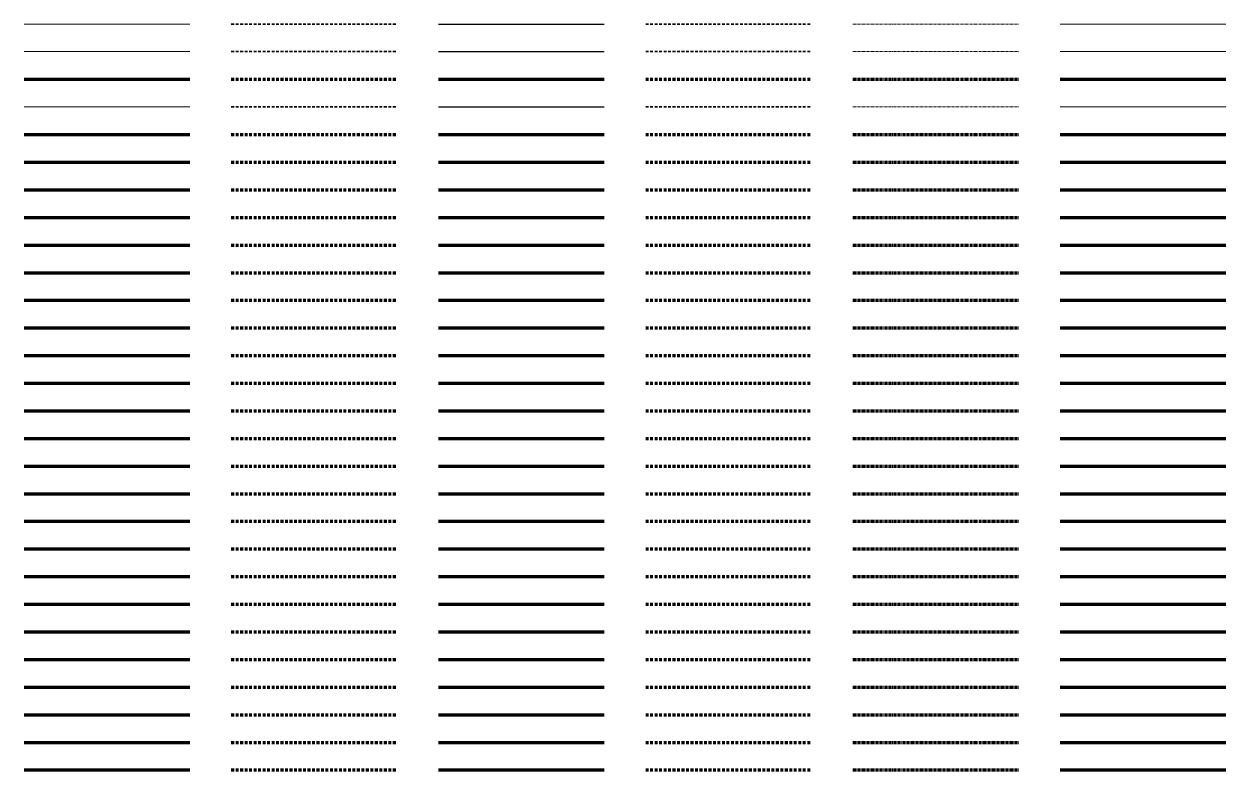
# Model space of a CAD drawing. Header units: metres. Extents: x -170 to 2070, y -13 to 17840.
# Drawn here: x 150 to 1020, y 8360 to 8900 of the extents above; entities that cross this region are included whole.
import ezdxf
from ezdxf.lldxf.tags import DXFTag

# ---------------------------------------------------------------- set-up
doc = ezdxf.new("R2010")
doc.units = ezdxf.units.M
doc.linetypes.add('KL-SO', pattern=[3.25, 2, -1.25])
doc.linetypes.add('KL-VERLATEN-SO', pattern=[3.25, 2, -0.5, 0.25, -0.5])
for name, color, linetype, lineweight in [('B-OI-KL-ET_LS_MANTELBUIS_ST_40-G', 7, 'Continuous', 70), ('B-OI-KL-ET_LS_MANTELBUIS_ST_40-RESERVE-G', 7, 'KL-RESERVE-SO', 70), ('B-OI-KL-ET_LS_MANTELBUIS_ST_40-VERLATEN-G', 7, 'KL-VERLATEN-SO', 70), ('B-OI-KL-ET_LS_MANTELBUIS_ST_406.4-G', 7, 'Continuous', 70), ('B-OI-KL-ET_LS_MANTELBUIS_ST_406.4-RESERVE-G', 7, 'KL-RESERVE-SO', 70), ('B-OI-KL-ET_LS_MANTELBUIS_ST_406.4-VERLATEN-G', 7, 'KL-VERLATEN-SO', 70), ('B-OI-KL-ET_LS_MANTELBUIS_ST_419-G', 7, 'Continuous', 70), ('B-OI-KL-ET_LS_MANTELBUIS_ST_419-RESERVE-G', 7, 'KL-RESERVE-SO', 70), ('B-OI-KL-ET_LS_MANTELBUIS_ST_419-VERLATEN-G', 7, 'KL-VERLATEN-SO', 70), ('B-OI-KL-ET_LS_MANTELBUIS_ST_42.4-G', 7, 'Continuous', 70), ('B-OI-KL-ET_LS_MANTELBUIS_ST_42.4-RESERVE-G', 7, 'KL-RESERVE-SO', 70), ('B-OI-KL-ET_LS_MANTELBUIS_ST_42.4-VERLATEN-G', 7, 'KL-VERLATEN-SO', 70), ('B-OI-KL-ET_LS_MANTELBUIS_ST_48.3-G', 7, 'Continuous', 70), ('B-OI-KL-ET_LS_MANTELBUIS_ST_48.3-RESERVE-G', 7, 'KL-RESERVE-SO', 70), ('B-OI-KL-ET_LS_MANTELBUIS_ST_48.3-VERLATEN-G', 7, 'KL-VERLATEN-SO', 70), ('B-OI-KL-ET_LS_MANTELBUIS_ST_50-G', 7, 'Continuous', 70), ('B-OI-KL-ET_LS_MANTELBUIS_ST_50-RESERVE-G', 7, 'KL-RESERVE-SO', 70), ('B-OI-KL-ET_LS_MANTELBUIS_ST_50-VERLATEN-G', 7, 'KL-VERLATEN-SO', 70), ('B-OI-KL-ET_LS_MANTELBUIS_ST_500-G', 7, 'Continuous', 70), ('B-OI-KL-ET_LS_MANTELBUIS_ST_500-RESERVE-G', 7, 'KL-RESERVE-SO', 70), ('B-OI-KL-ET_LS_MANTELBUIS_ST_500-VERLATEN-G', 7, 'KL-VERLATEN-SO', 70), ('B-OI-KL-ET_LS_MANTELBUIS_ST_508-G', 7, 'Continuous', 70), ('B-OI-KL-ET_LS_MANTELBUIS_ST_508-RESERVE-G', 7, 'KL-RESERVE-SO', 70), ('B-OI-KL-ET_LS_MANTELBUIS_ST_508-VERLATEN-G', 7, 'KL-VERLATEN-SO', 70), ('B-OI-KL-ET_LS_MANTELBUIS_ST_521-G', 7, 'Continuous', 70), ('B-OI-KL-ET_LS_MANTELBUIS_ST_521-RESERVE-G', 7, 'KL-RESERVE-SO', 70), ('B-OI-KL-ET_LS_MANTELBUIS_ST_521-VERLATEN-G', 7, 'KL-VERLATEN-SO', 70), ('B-OI-KL-ET_LS_MANTELBUIS_ST_60.3-G', 7, 'Continuous', 70), ('B-OI-KL-ET_LS_MANTELBUIS_ST_60.3-RESERVE-G', 7, 'KL-RESERVE-SO', 70), ('B-OI-KL-ET_LS_MANTELBUIS_ST_60.3-VERLATEN-G', 7, 'KL-VERLATEN-SO', 70), ('B-OI-KL-ET_LS_MANTELBUIS_ST_600-G', 7, 'Continuous', 70), ('B-OI-KL-ET_LS_MANTELBUIS_ST_600-RESERVE-G', 7, 'KL-RESERVE-SO', 70), ('B-OI-KL-ET_LS_MANTELBUIS_ST_600-VERLATEN-G', 7, 'KL-VERLATEN-SO', 70), ('B-OI-KL-ET_LS_MANTELBUIS_ST_609-G', 7, 'Continuous', 70), ('B-OI-KL-ET_LS_MANTELBUIS_ST_609-RESERVE-G', 7, 'KL-RESERVE-SO', 70), ('B-OI-KL-ET_LS_MANTELBUIS_ST_609-VERLATEN-G', 7, 'KL-VERLATEN-SO', 70), ('B-OI-KL-ET_LS_MANTELBUIS_ST_63-G', 7, 'Continuous', 70), ('B-OI-KL-ET_LS_MANTELBUIS_ST_63-RESERVE-G', 7, 'KL-RESERVE-SO', 70), ('B-OI-KL-ET_LS_MANTELBUIS_ST_63-VERLATEN-G', 7, 'KL-VERLATEN-SO', 70), ('B-OI-KL-ET_LS_MANTELBUIS_ST_63.5-G', 7, 'Continuous', 70), ('B-OI-KL-ET_LS_MANTELBUIS_ST_63.5-RESERVE-G', 7, 'KL-RESERVE-SO', 70), ('B-OI-KL-ET_LS_MANTELBUIS_ST_63.5-VERLATEN-G', 7, 'KL-VERLATEN-SO', 70), ('B-OI-KL-ET_LS_MANTELBUIS_ST_70-G', 7, 'Continuous', 70), ('B-OI-KL-ET_LS_MANTELBUIS_ST_70-RESERVE-G', 7, 'KL-RESERVE-SO', 70), ('B-OI-KL-ET_LS_MANTELBUIS_ST_70-VERLATEN-G', 7, 'KL-VERLATEN-SO', 70), ('B-OI-KL-ET_LS_MANTELBUIS_ST_700-G', 7, 'Continuous', 70), ('B-OI-KL-ET_LS_MANTELBUIS_ST_700-RESERVE-G', 7, 'KL-RESERVE-SO', 70), ('B-OI-KL-ET_LS_MANTELBUIS_ST_700-VERLATEN-G', 7, 'KL-VERLATEN-SO', 70), ('B-OI-KL-ET_LS_MANTELBUIS_ST_75-G', 7, 'Continuous', 70), ('B-OI-KL-ET_LS_MANTELBUIS_ST_75-RESERVE-G', 7, 'KL-RESERVE-SO', 70), ('B-OI-KL-ET_LS_MANTELBUIS_ST_75-VERLATEN-G', 7, 'KL-VERLATEN-SO', 70), ('B-OI-KL-ET_LS_MANTELBUIS_ST_76.1-G', 7, 'Continuous', 70), ('B-OI-KL-ET_LS_MANTELBUIS_ST_76.1-RESERVE-G', 7, 'KL-RESERVE-SO', 70), ('B-OI-KL-ET_LS_MANTELBUIS_ST_76.1-VERLATEN-G', 7, 'KL-VERLATEN-SO', 70), ('B-OI-KL-ET_LS_MANTELBUIS_ST_762-G', 7, 'Continuous', 70), ('B-OI-KL-ET_LS_MANTELBUIS_ST_762-RESERVE-G', 7, 'KL-RESERVE-SO', 70), ('B-OI-KL-ET_LS_MANTELBUIS_ST_762-VERLATEN-G', 7, 'KL-VERLATEN-SO', 70), ('B-OI-KL-ET_LS_MANTELBUIS_ST_80-G', 7, 'Continuous', 70), ('B-OI-KL-ET_LS_MANTELBUIS_ST_80-RESERVE-G', 7, 'KL-RESERVE-SO', 70), ('B-OI-KL-ET_LS_MANTELBUIS_ST_80-VERLATEN-G', 7, 'KL-VERLATEN-SO', 70), ('B-OI-KL-ET_LS_MANTELBUIS_ST_800-G', 7, 'Continuous', 70), ('B-OI-KL-ET_LS_MANTELBUIS_ST_800-RESERVE-G', 7, 'KL-RESERVE-SO', 70), ('B-OI-KL-ET_LS_MANTELBUIS_ST_800-VERLATEN-G', 7, 'KL-VERLATEN-SO', 70), ('B-OI-KL-ET_LS_MANTELBUIS_ST_812.8-G', 7, 'Continuous', 70), ('B-OI-KL-ET_LS_MANTELBUIS_ST_812.8-RESERVE-G', 7, 'KL-RESERVE-SO', 70), ('B-OI-KL-ET_LS_MANTELBUIS_ST_812.8-VERLATEN-G', 7, 'KL-VERLATEN-SO', 70), ('B-OI-KL-ET_LS_MANTELBUIS_ST_88.9-G', 7, 'Continuous', 70), ('B-OI-KL-ET_LS_MANTELBUIS_ST_88.9-RESERVE-G', 7, 'KL-RESERVE-SO', 70), ('B-OI-KL-ET_LS_MANTELBUIS_ST_88.9-VERLATEN-G', 7, 'KL-VERLATEN-SO', 70), ('B-OI-KL-ET_LS_MANTELBUIS_ST_90-G', 7, 'Continuous', 70), ('B-OI-KL-ET_LS_MANTELBUIS_ST_90-RESERVE-G', 7, 'KL-RESERVE-SO', 70), ('B-OI-KL-ET_LS_MANTELBUIS_ST_90-VERLATEN-G', 7, 'KL-VERLATEN-SO', 70), ('B-OI-KL-ET_LS_OVERIG-G', 7, 'Continuous', 18), ('B-OI-KL-ET_LS_OVERIG-RESERVE-G', 7, 'KL-RESERVE-SO', 18), ('B-OI-KL-ET_LS_OVERIG-VERLATEN-G', 7, 'KL-VERLATEN-SO', 18), ('B-OI-KL-ET_LS_VERWIJZING_MANTELBUIS-G', 7, 'Continuous', 70), ('B-OI-KL-ET_LS_VERWIJZING_MANTELBUIS-RESERVE-G', 7, 'KL-RESERVE-SO', 70), ('B-OI-KL-ET_LS_VERWIJZING_MANTELBUIS-VERLATEN-G', 7, 'KL-VERLATEN-SO', 70), ('B-OI-KL-ET_LS_ZINKER_BOOG-G', 7, 'Continuous', 18), ('B-OI-KL-ET_LS_ZINKER_BOOG-RESERVE-G', 7, 'KL-RESERVE-SO', 18), ('B-OI-KL-ET_LS_ZINKER_BOOG-VERLATEN-G', 7, 'KL-VERLATEN-SO', 18), ('B-OI-KL-ET_LSOV_AANSLUITNET_230 V_2x2.5Cu as2.5-G', 14, 'Continuous', 18), ('B-OI-KL-ET_LSOV_AANSLUITNET_230 V_2x2.5Cu as2.5-RESERVE-G', 14, 'KL-RESERVE-SO', 18), ('B-OI-KL-ET_LSOV_AANSLUITNET_230 V_2x2.5Cu as2.5-VERLATEN-G', 14, 'KL-VERLATEN-SO', 18), ('N-OI-KL-ET_LS_MANTELBUIS_ST_40-G', 10, 'KL-SO', 70), ('N-OI-KL-ET_LS_MANTELBUIS_ST_406.4-G', 10, 'KL-SO', 70), ('N-OI-KL-ET_LS_MANTELBUIS_ST_419-G', 10, 'KL-SO', 70), ('N-OI-KL-ET_LS_MANTELBUIS_ST_42.4-G', 10, 'KL-SO', 70), ('N-OI-KL-ET_LS_MANTELBUIS_ST_48.3-G', 10, 'KL-SO', 70), ('N-OI-KL-ET_LS_MANTELBUIS_ST_50-G', 10, 'KL-SO', 70), ('N-OI-KL-ET_LS_MANTELBUIS_ST_500-G', 10, 'KL-SO', 70), ('N-OI-KL-ET_LS_MANTELBUIS_ST_508-G', 10, 'KL-SO', 70), ('N-OI-KL-ET_LS_MANTELBUIS_ST_521-G', 10, 'KL-SO', 70), ('N-OI-KL-ET_LS_MANTELBUIS_ST_60.3-G', 10, 'KL-SO', 70), ('N-OI-KL-ET_LS_MANTELBUIS_ST_600-G', 10, 'KL-SO', 70), ('N-OI-KL-ET_LS_MANTELBUIS_ST_609-G', 10, 'KL-SO', 70), ('N-OI-KL-ET_LS_MANTELBUIS_ST_63-G', 10, 'KL-SO', 70), ('N-OI-KL-ET_LS_MANTELBUIS_ST_63.5-G', 10, 'KL-SO', 70), ('N-OI-KL-ET_LS_MANTELBUIS_ST_70-G', 10, 'KL-SO', 70), ('N-OI-KL-ET_LS_MANTELBUIS_ST_700-G', 10, 'KL-SO', 70), ('N-OI-KL-ET_LS_MANTELBUIS_ST_75-G', 10, 'KL-SO', 70), ('N-OI-KL-ET_LS_MANTELBUIS_ST_76.1-G', 10, 'KL-SO', 70), ('N-OI-KL-ET_LS_MANTELBUIS_ST_762-G', 10, 'KL-SO', 70), ('N-OI-KL-ET_LS_MANTELBUIS_ST_80-G', 10, 'KL-SO', 70), ('N-OI-KL-ET_LS_MANTELBUIS_ST_800-G', 10, 'KL-SO', 70), ('N-OI-KL-ET_LS_MANTELBUIS_ST_812.8-G', 10, 'KL-SO', 70), ('N-OI-KL-ET_LS_MANTELBUIS_ST_88.9-G', 10, 'KL-SO', 70), ('N-OI-KL-ET_LS_MANTELBUIS_ST_90-G', 10, 'KL-SO', 70), ('N-OI-KL-ET_LS_OVERIG-G', 7, 'KL-SO', 35), ('N-OI-KL-ET_LS_VERWIJZING_MANTELBUIS-G', 10, 'KL-SO', 70), ('N-OI-KL-ET_LS_ZINKER_BOOG-G', 7, 'KL-SO', 35), ('N-OI-KL-ET_LSOV_AANSLUITNET_230 V_2x2.5Cu as2.5-G', 14, 'KL-SO', 35), ('R-OI-KL-ET_LS_MANTELBUIS_ST_40-G', 10, 'KL-SO', 70), ('R-OI-KL-ET_LS_MANTELBUIS_ST_406.4-G', 10, 'KL-SO', 70), ('R-OI-KL-ET_LS_MANTELBUIS_ST_419-G', 10, 'KL-SO', 70), ('R-OI-KL-ET_LS_MANTELBUIS_ST_42.4-G', 10, 'KL-SO', 70), ('R-OI-KL-ET_LS_MANTELBUIS_ST_48.3-G', 10, 'KL-SO', 70), ('R-OI-KL-ET_LS_MANTELBUIS_ST_50-G', 10, 'KL-SO', 70), ('R-OI-KL-ET_LS_MANTELBUIS_ST_500-G', 10, 'KL-SO', 70), ('R-OI-KL-ET_LS_MANTELBUIS_ST_508-G', 10, 'KL-SO', 70), ('R-OI-KL-ET_LS_MANTELBUIS_ST_521-G', 10, 'KL-SO', 70), ('R-OI-KL-ET_LS_MANTELBUIS_ST_60.3-G', 10, 'KL-SO', 70), ('R-OI-KL-ET_LS_MANTELBUIS_ST_600-G', 10, 'KL-SO', 70), ('R-OI-KL-ET_LS_MANTELBUIS_ST_609-G', 10, 'KL-SO', 70), ('R-OI-KL-ET_LS_MANTELBUIS_ST_63-G', 10, 'KL-SO', 70), ('R-OI-KL-ET_LS_MANTELBUIS_ST_63.5-G', 10, 'KL-SO', 70), ('R-OI-KL-ET_LS_MANTELBUIS_ST_70-G', 10, 'KL-SO', 70), ('R-OI-KL-ET_LS_MANTELBUIS_ST_700-G', 10, 'KL-SO', 70), ('R-OI-KL-ET_LS_MANTELBUIS_ST_75-G', 10, 'KL-SO', 70), ('R-OI-KL-ET_LS_MANTELBUIS_ST_76.1-G', 10, 'KL-SO', 70), ('R-OI-KL-ET_LS_MANTELBUIS_ST_762-G', 10, 'KL-SO', 70), ('R-OI-KL-ET_LS_MANTELBUIS_ST_80-G', 10, 'KL-SO', 70), ('R-OI-KL-ET_LS_MANTELBUIS_ST_800-G', 10, 'KL-SO', 70), ('R-OI-KL-ET_LS_MANTELBUIS_ST_812.8-G', 10, 'KL-SO', 70), ('R-OI-KL-ET_LS_MANTELBUIS_ST_88.9-G', 10, 'KL-SO', 70), ('R-OI-KL-ET_LS_MANTELBUIS_ST_90-G', 10, 'KL-SO', 70), ('R-OI-KL-ET_LS_OVERIG-G', 7, 'KL-SO', 35), ('R-OI-KL-ET_LS_VERWIJZING_MANTELBUIS-G', 10, 'KL-SO', 70), ('R-OI-KL-ET_LS_ZINKER_BOOG-G', 7, 'KL-SO', 35), ('R-OI-KL-ET_LSOV_AANSLUITNET_230 V_2x2.5Cu as2.5-G', 14, 'KL-SO', 35), ('V-OI-KL-ET_LS_MANTELBUIS_ST_40-G', 7, 'V-KL-SO', 70), ('V-OI-KL-ET_LS_MANTELBUIS_ST_406.4-G', 7, 'V-KL-SO', 70), ('V-OI-KL-ET_LS_MANTELBUIS_ST_419-G', 7, 'V-KL-SO', 70), ('V-OI-KL-ET_LS_MANTELBUIS_ST_42.4-G', 7, 'V-KL-SO', 70), ('V-OI-KL-ET_LS_MANTELBUIS_ST_48.3-G', 7, 'V-KL-SO', 70), ('V-OI-KL-ET_LS_MANTELBUIS_ST_50-G', 7, 'V-KL-SO', 70), ('V-OI-KL-ET_LS_MANTELBUIS_ST_500-G', 7, 'V-KL-SO', 70), ('V-OI-KL-ET_LS_MANTELBUIS_ST_508-G', 7, 'V-KL-SO', 70), ('V-OI-KL-ET_LS_MANTELBUIS_ST_521-G', 7, 'V-KL-SO', 70), ('V-OI-KL-ET_LS_MANTELBUIS_ST_60.3-G', 7, 'V-KL-SO', 70), ('V-OI-KL-ET_LS_MANTELBUIS_ST_600-G', 7, 'V-KL-SO', 70), ('V-OI-KL-ET_LS_MANTELBUIS_ST_609-G', 7, 'V-KL-SO', 70), ('V-OI-KL-ET_LS_MANTELBUIS_ST_63-G', 7, 'V-KL-SO', 70), ('V-OI-KL-ET_LS_MANTELBUIS_ST_63.5-G', 7, 'V-KL-SO', 70), ('V-OI-KL-ET_LS_MANTELBUIS_ST_70-G', 7, 'V-KL-SO', 70), ('V-OI-KL-ET_LS_MANTELBUIS_ST_700-G', 7, 'V-KL-SO', 70), ('V-OI-KL-ET_LS_MANTELBUIS_ST_75-G', 7, 'V-KL-SO', 70), ('V-OI-KL-ET_LS_MANTELBUIS_ST_76.1-G', 7, 'V-KL-SO', 70), ('V-OI-KL-ET_LS_MANTELBUIS_ST_762-G', 7, 'V-KL-SO', 70), ('V-OI-KL-ET_LS_MANTELBUIS_ST_80-G', 7, 'V-KL-SO', 70), ('V-OI-KL-ET_LS_MANTELBUIS_ST_800-G', 7, 'V-KL-SO', 70), ('V-OI-KL-ET_LS_MANTELBUIS_ST_812.8-G', 7, 'V-KL-SO', 70), ('V-OI-KL-ET_LS_MANTELBUIS_ST_88.9-G', 7, 'V-KL-SO', 70), ('V-OI-KL-ET_LS_MANTELBUIS_ST_90-G', 7, 'V-KL-SO', 70), ('V-OI-KL-ET_LS_OVERIG-G', 7, 'V-KL-SO', 25), ('V-OI-KL-ET_LS_VERWIJZING_MANTELBUIS-G', 7, 'V-KL-SO', 70), ('V-OI-KL-ET_LS_ZINKER_BOOG-G', 7, 'V-KL-SO', 25), ('V-OI-KL-ET_LSOV_AANSLUITNET_230 V_2x2.5Cu as2.5-G', 14, 'V-KL-SO', 25)]:
    doc.layers.add(name, color=color, linetype=linetype, lineweight=lineweight)
tags = doc.linetypes.add('KL-RESERVE-SO', pattern='A,7,-2,["RS",Standard,S=1,R=0,X=-1,Y=-0.5],-1.5', length=10.5).pattern_tags.tags
tags[6] = DXFTag(74, 10)
doc.linetypes.add('V-KL-SO', pattern='A,2,[24,nlcs.shx,S=0.75,R=0,X=0,Y=0],2', length=4)

msp = doc.modelspace()

# ---------------------------------------------------------------- linework, layer by layer
at = {"layer": 'B-OI-KL-ET_LS_MANTELBUIS_ST_40-G'}
msp.add_line((150, 8360), (270, 8360), dxfattribs=at)
at = {"layer": 'B-OI-KL-ET_LS_MANTELBUIS_ST_40-RESERVE-G'}
msp.add_line((900, 8360), (1020, 8360), dxfattribs=at)
at = {"layer": 'B-OI-KL-ET_LS_MANTELBUIS_ST_40-VERLATEN-G'}
msp.add_line((750, 8360), (870, 8360), dxfattribs=at)
at = {"layer": 'B-OI-KL-ET_LS_MANTELBUIS_ST_406.4-G'}
msp.add_line((150, 8380), (270, 8380), dxfattribs=at)
at = {"layer": 'B-OI-KL-ET_LS_MANTELBUIS_ST_406.4-RESERVE-G'}
msp.add_line((900, 8380), (1020, 8380), dxfattribs=at)
at = {"layer": 'B-OI-KL-ET_LS_MANTELBUIS_ST_406.4-VERLATEN-G'}
msp.add_line((750, 8380), (870, 8380), dxfattribs=at)
at = {"layer": 'B-OI-KL-ET_LS_MANTELBUIS_ST_419-G'}
msp.add_line((150, 8400), (270, 8400), dxfattribs=at)
at = {"layer": 'B-OI-KL-ET_LS_MANTELBUIS_ST_419-RESERVE-G'}
msp.add_line((900, 8400), (1020, 8400), dxfattribs=at)
at = {"layer": 'B-OI-KL-ET_LS_MANTELBUIS_ST_419-VERLATEN-G'}
msp.add_line((750, 8400), (870, 8400), dxfattribs=at)
at = {"layer": 'B-OI-KL-ET_LS_MANTELBUIS_ST_42.4-G'}
msp.add_line((150, 8420), (270, 8420), dxfattribs=at)
at = {"layer": 'B-OI-KL-ET_LS_MANTELBUIS_ST_42.4-RESERVE-G'}
msp.add_line((900, 8420), (1020, 8420), dxfattribs=at)
at = {"layer": 'B-OI-KL-ET_LS_MANTELBUIS_ST_42.4-VERLATEN-G'}
msp.add_line((750, 8420), (870, 8420), dxfattribs=at)
at = {"layer": 'B-OI-KL-ET_LS_MANTELBUIS_ST_48.3-G'}
msp.add_line((150, 8440), (270, 8440), dxfattribs=at)
at = {"layer": 'B-OI-KL-ET_LS_MANTELBUIS_ST_48.3-RESERVE-G'}
msp.add_line((900, 8440), (1020, 8440), dxfattribs=at)
at = {"layer": 'B-OI-KL-ET_LS_MANTELBUIS_ST_48.3-VERLATEN-G'}
msp.add_line((750, 8440), (870, 8440), dxfattribs=at)
at = {"layer": 'B-OI-KL-ET_LS_MANTELBUIS_ST_50-G'}
msp.add_line((150, 8460), (270, 8460), dxfattribs=at)
at = {"layer": 'B-OI-KL-ET_LS_MANTELBUIS_ST_50-RESERVE-G'}
msp.add_line((900, 8460), (1020, 8460), dxfattribs=at)
at = {"layer": 'B-OI-KL-ET_LS_MANTELBUIS_ST_50-VERLATEN-G'}
msp.add_line((750, 8460), (870, 8460), dxfattribs=at)
at = {"layer": 'B-OI-KL-ET_LS_MANTELBUIS_ST_500-G'}
msp.add_line((150, 8480), (270, 8480), dxfattribs=at)
at = {"layer": 'B-OI-KL-ET_LS_MANTELBUIS_ST_500-RESERVE-G'}
msp.add_line((900, 8480), (1020, 8480), dxfattribs=at)
at = {"layer": 'B-OI-KL-ET_LS_MANTELBUIS_ST_500-VERLATEN-G'}
msp.add_line((750, 8480), (870, 8480), dxfattribs=at)
at = {"layer": 'B-OI-KL-ET_LS_MANTELBUIS_ST_508-G'}
msp.add_line((150, 8500), (270, 8500), dxfattribs=at)
at = {"layer": 'B-OI-KL-ET_LS_MANTELBUIS_ST_508-RESERVE-G'}
msp.add_line((900, 8500), (1020, 8500), dxfattribs=at)
at = {"layer": 'B-OI-KL-ET_LS_MANTELBUIS_ST_508-VERLATEN-G'}
msp.add_line((750, 8500), (870, 8500), dxfattribs=at)
at = {"layer": 'B-OI-KL-ET_LS_MANTELBUIS_ST_521-G'}
msp.add_line((150, 8520), (270, 8520), dxfattribs=at)
at = {"layer": 'B-OI-KL-ET_LS_MANTELBUIS_ST_521-RESERVE-G'}
msp.add_line((900, 8520), (1020, 8520), dxfattribs=at)
at = {"layer": 'B-OI-KL-ET_LS_MANTELBUIS_ST_521-VERLATEN-G'}
msp.add_line((750, 8520), (870, 8520), dxfattribs=at)
at = {"layer": 'B-OI-KL-ET_LS_MANTELBUIS_ST_60.3-G'}
msp.add_line((150, 8540), (270, 8540), dxfattribs=at)
at = {"layer": 'B-OI-KL-ET_LS_MANTELBUIS_ST_60.3-RESERVE-G'}
msp.add_line((900, 8540), (1020, 8540), dxfattribs=at)
at = {"layer": 'B-OI-KL-ET_LS_MANTELBUIS_ST_60.3-VERLATEN-G'}
msp.add_line((750, 8540), (870, 8540), dxfattribs=at)
at = {"layer": 'B-OI-KL-ET_LS_MANTELBUIS_ST_600-G'}
msp.add_line((150, 8560), (270, 8560), dxfattribs=at)
at = {"layer": 'B-OI-KL-ET_LS_MANTELBUIS_ST_600-RESERVE-G'}
msp.add_line((900, 8560), (1020, 8560), dxfattribs=at)
at = {"layer": 'B-OI-KL-ET_LS_MANTELBUIS_ST_600-VERLATEN-G'}
msp.add_line((750, 8560), (870, 8560), dxfattribs=at)
at = {"layer": 'B-OI-KL-ET_LS_MANTELBUIS_ST_609-G'}
msp.add_line((150, 8580), (270, 8580), dxfattribs=at)
at = {"layer": 'B-OI-KL-ET_LS_MANTELBUIS_ST_609-RESERVE-G'}
msp.add_line((900, 8580), (1020, 8580), dxfattribs=at)
at = {"layer": 'B-OI-KL-ET_LS_MANTELBUIS_ST_609-VERLATEN-G'}
msp.add_line((750, 8580), (870, 8580), dxfattribs=at)
at = {"layer": 'B-OI-KL-ET_LS_MANTELBUIS_ST_63-G'}
msp.add_line((150, 8600), (270, 8600), dxfattribs=at)
at = {"layer": 'B-OI-KL-ET_LS_MANTELBUIS_ST_63-RESERVE-G'}
msp.add_line((900, 8600), (1020, 8600), dxfattribs=at)
at = {"layer": 'B-OI-KL-ET_LS_MANTELBUIS_ST_63-VERLATEN-G'}
msp.add_line((750, 8600), (870, 8600), dxfattribs=at)
at = {"layer": 'B-OI-KL-ET_LS_MANTELBUIS_ST_63.5-G'}
msp.add_line((150, 8620), (270, 8620), dxfattribs=at)
at = {"layer": 'B-OI-KL-ET_LS_MANTELBUIS_ST_63.5-RESERVE-G'}
msp.add_line((900, 8620), (1020, 8620), dxfattribs=at)
at = {"layer": 'B-OI-KL-ET_LS_MANTELBUIS_ST_63.5-VERLATEN-G'}
msp.add_line((750, 8620), (870, 8620), dxfattribs=at)
at = {"layer": 'B-OI-KL-ET_LS_MANTELBUIS_ST_70-G'}
msp.add_line((150, 8640), (270, 8640), dxfattribs=at)
at = {"layer": 'B-OI-KL-ET_LS_MANTELBUIS_ST_70-RESERVE-G'}
msp.add_line((900, 8640), (1020, 8640), dxfattribs=at)
at = {"layer": 'B-OI-KL-ET_LS_MANTELBUIS_ST_70-VERLATEN-G'}
msp.add_line((750, 8640), (870, 8640), dxfattribs=at)
at = {"layer": 'B-OI-KL-ET_LS_MANTELBUIS_ST_700-G'}
msp.add_line((150, 8660), (270, 8660), dxfattribs=at)
at = {"layer": 'B-OI-KL-ET_LS_MANTELBUIS_ST_700-RESERVE-G'}
msp.add_line((900, 8660), (1020, 8660), dxfattribs=at)
at = {"layer": 'B-OI-KL-ET_LS_MANTELBUIS_ST_700-VERLATEN-G'}
msp.add_line((750, 8660), (870, 8660), dxfattribs=at)
at = {"layer": 'B-OI-KL-ET_LS_MANTELBUIS_ST_75-G'}
msp.add_line((150, 8680), (270, 8680), dxfattribs=at)
at = {"layer": 'B-OI-KL-ET_LS_MANTELBUIS_ST_75-RESERVE-G'}
msp.add_line((900, 8680), (1020, 8680), dxfattribs=at)
at = {"layer": 'B-OI-KL-ET_LS_MANTELBUIS_ST_75-VERLATEN-G'}
msp.add_line((750, 8680), (870, 8680), dxfattribs=at)
at = {"layer": 'B-OI-KL-ET_LS_MANTELBUIS_ST_76.1-G'}
msp.add_line((150, 8700), (270, 8700), dxfattribs=at)
at = {"layer": 'B-OI-KL-ET_LS_MANTELBUIS_ST_76.1-RESERVE-G'}
msp.add_line((900, 8700), (1020, 8700), dxfattribs=at)
at = {"layer": 'B-OI-KL-ET_LS_MANTELBUIS_ST_76.1-VERLATEN-G'}
msp.add_line((750, 8700), (870, 8700), dxfattribs=at)
at = {"layer": 'B-OI-KL-ET_LS_MANTELBUIS_ST_762-G'}
msp.add_line((150, 8720), (270, 8720), dxfattribs=at)
at = {"layer": 'B-OI-KL-ET_LS_MANTELBUIS_ST_762-RESERVE-G'}
msp.add_line((900, 8720), (1020, 8720), dxfattribs=at)
at = {"layer": 'B-OI-KL-ET_LS_MANTELBUIS_ST_762-VERLATEN-G'}
msp.add_line((750, 8720), (870, 8720), dxfattribs=at)
at = {"layer": 'B-OI-KL-ET_LS_MANTELBUIS_ST_80-G'}
msp.add_line((150, 8740), (270, 8740), dxfattribs=at)
at = {"layer": 'B-OI-KL-ET_LS_MANTELBUIS_ST_80-RESERVE-G'}
msp.add_line((900, 8740), (1020, 8740), dxfattribs=at)
at = {"layer": 'B-OI-KL-ET_LS_MANTELBUIS_ST_80-VERLATEN-G'}
msp.add_line((750, 8740), (870, 8740), dxfattribs=at)
at = {"layer": 'B-OI-KL-ET_LS_MANTELBUIS_ST_800-G'}
msp.add_line((150, 8760), (270, 8760), dxfattribs=at)
at = {"layer": 'B-OI-KL-ET_LS_MANTELBUIS_ST_800-RESERVE-G'}
msp.add_line((900, 8760), (1020, 8760), dxfattribs=at)
at = {"layer": 'B-OI-KL-ET_LS_MANTELBUIS_ST_800-VERLATEN-G'}
msp.add_line((750, 8760), (870, 8760), dxfattribs=at)
at = {"layer": 'B-OI-KL-ET_LS_MANTELBUIS_ST_812.8-G'}
msp.add_line((150, 8780), (270, 8780), dxfattribs=at)
at = {"layer": 'B-OI-KL-ET_LS_MANTELBUIS_ST_812.8-RESERVE-G'}
msp.add_line((900, 8780), (1020, 8780), dxfattribs=at)
at = {"layer": 'B-OI-KL-ET_LS_MANTELBUIS_ST_812.8-VERLATEN-G'}
msp.add_line((750, 8780), (870, 8780), dxfattribs=at)
at = {"layer": 'B-OI-KL-ET_LS_MANTELBUIS_ST_88.9-G'}
msp.add_line((150, 8800), (270, 8800), dxfattribs=at)
at = {"layer": 'B-OI-KL-ET_LS_MANTELBUIS_ST_88.9-RESERVE-G'}
msp.add_line((900, 8800), (1020, 8800), dxfattribs=at)
at = {"layer": 'B-OI-KL-ET_LS_MANTELBUIS_ST_88.9-VERLATEN-G'}
msp.add_line((750, 8800), (870, 8800), dxfattribs=at)
at = {"layer": 'B-OI-KL-ET_LS_MANTELBUIS_ST_90-G'}
msp.add_line((150, 8820), (270, 8820), dxfattribs=at)
at = {"layer": 'B-OI-KL-ET_LS_MANTELBUIS_ST_90-RESERVE-G'}
msp.add_line((900, 8820), (1020, 8820), dxfattribs=at)
at = {"layer": 'B-OI-KL-ET_LS_MANTELBUIS_ST_90-VERLATEN-G'}
msp.add_line((750, 8820), (870, 8820), dxfattribs=at)
at = {"layer": 'B-OI-KL-ET_LS_OVERIG-G'}
msp.add_line((150, 8840), (270, 8840), dxfattribs=at)
at = {"layer": 'B-OI-KL-ET_LS_OVERIG-RESERVE-G'}
msp.add_line((900, 8840), (1020, 8840), dxfattribs=at)
at = {"layer": 'B-OI-KL-ET_LS_OVERIG-VERLATEN-G'}
msp.add_line((750, 8840), (870, 8840), dxfattribs=at)
at = {"layer": 'B-OI-KL-ET_LS_VERWIJZING_MANTELBUIS-G'}
msp.add_line((150, 8860), (270, 8860), dxfattribs=at)
at = {"layer": 'B-OI-KL-ET_LS_VERWIJZING_MANTELBUIS-RESERVE-G'}
msp.add_line((900, 8860), (1020, 8860), dxfattribs=at)
at = {"layer": 'B-OI-KL-ET_LS_VERWIJZING_MANTELBUIS-VERLATEN-G'}
msp.add_line((750, 8860), (870, 8860), dxfattribs=at)
at = {"layer": 'B-OI-KL-ET_LS_ZINKER_BOOG-G'}
msp.add_line((150, 8880), (270, 8880), dxfattribs=at)
at = {"layer": 'B-OI-KL-ET_LS_ZINKER_BOOG-RESERVE-G'}
msp.add_line((900, 8880), (1020, 8880), dxfattribs=at)
at = {"layer": 'B-OI-KL-ET_LS_ZINKER_BOOG-VERLATEN-G'}
msp.add_line((750, 8880), (870, 8880), dxfattribs=at)
at = {"layer": 'B-OI-KL-ET_LSOV_AANSLUITNET_230 V_2x2.5Cu as2.5-G'}
msp.add_line((150, 8900), (270, 8900), dxfattribs=at)
at = {"layer": 'B-OI-KL-ET_LSOV_AANSLUITNET_230 V_2x2.5Cu as2.5-RESERVE-G'}
msp.add_line((900, 8900), (1020, 8900), dxfattribs=at)
at = {"layer": 'B-OI-KL-ET_LSOV_AANSLUITNET_230 V_2x2.5Cu as2.5-VERLATEN-G'}
msp.add_line((750, 8900), (870, 8900), dxfattribs=at)
at = {"layer": 'N-OI-KL-ET_LS_MANTELBUIS_ST_40-G'}
msp.add_line((300, 8360), (420, 8360), dxfattribs=at)
at = {"layer": 'N-OI-KL-ET_LS_MANTELBUIS_ST_406.4-G'}
msp.add_line((300, 8380), (420, 8380), dxfattribs=at)
at = {"layer": 'N-OI-KL-ET_LS_MANTELBUIS_ST_419-G'}
msp.add_line((300, 8400), (420, 8400), dxfattribs=at)
at = {"layer": 'N-OI-KL-ET_LS_MANTELBUIS_ST_42.4-G'}
msp.add_line((300, 8420), (420, 8420), dxfattribs=at)
at = {"layer": 'N-OI-KL-ET_LS_MANTELBUIS_ST_48.3-G'}
msp.add_line((300, 8440), (420, 8440), dxfattribs=at)
at = {"layer": 'N-OI-KL-ET_LS_MANTELBUIS_ST_50-G'}
msp.add_line((300, 8460), (420, 8460), dxfattribs=at)
at = {"layer": 'N-OI-KL-ET_LS_MANTELBUIS_ST_500-G'}
msp.add_line((300, 8480), (420, 8480), dxfattribs=at)
at = {"layer": 'N-OI-KL-ET_LS_MANTELBUIS_ST_508-G'}
msp.add_line((300, 8500), (420, 8500), dxfattribs=at)
at = {"layer": 'N-OI-KL-ET_LS_MANTELBUIS_ST_521-G'}
msp.add_line((300, 8520), (420, 8520), dxfattribs=at)
at = {"layer": 'N-OI-KL-ET_LS_MANTELBUIS_ST_60.3-G'}
msp.add_line((300, 8540), (420, 8540), dxfattribs=at)
at = {"layer": 'N-OI-KL-ET_LS_MANTELBUIS_ST_600-G'}
msp.add_line((300, 8560), (420, 8560), dxfattribs=at)
at = {"layer": 'N-OI-KL-ET_LS_MANTELBUIS_ST_609-G'}
msp.add_line((300, 8580), (420, 8580), dxfattribs=at)
at = {"layer": 'N-OI-KL-ET_LS_MANTELBUIS_ST_63-G'}
msp.add_line((300, 8600), (420, 8600), dxfattribs=at)
at = {"layer": 'N-OI-KL-ET_LS_MANTELBUIS_ST_63.5-G'}
msp.add_line((300, 8620), (420, 8620), dxfattribs=at)
at = {"layer": 'N-OI-KL-ET_LS_MANTELBUIS_ST_70-G'}
msp.add_line((300, 8640), (420, 8640), dxfattribs=at)
at = {"layer": 'N-OI-KL-ET_LS_MANTELBUIS_ST_700-G'}
msp.add_line((300, 8660), (420, 8660), dxfattribs=at)
at = {"layer": 'N-OI-KL-ET_LS_MANTELBUIS_ST_75-G'}
msp.add_line((300, 8680), (420, 8680), dxfattribs=at)
at = {"layer": 'N-OI-KL-ET_LS_MANTELBUIS_ST_76.1-G'}
msp.add_line((300, 8700), (420, 8700), dxfattribs=at)
at = {"layer": 'N-OI-KL-ET_LS_MANTELBUIS_ST_762-G'}
msp.add_line((300, 8720), (420, 8720), dxfattribs=at)
at = {"layer": 'N-OI-KL-ET_LS_MANTELBUIS_ST_80-G'}
msp.add_line((300, 8740), (420, 8740), dxfattribs=at)
at = {"layer": 'N-OI-KL-ET_LS_MANTELBUIS_ST_800-G'}
msp.add_line((300, 8760), (420, 8760), dxfattribs=at)
at = {"layer": 'N-OI-KL-ET_LS_MANTELBUIS_ST_812.8-G'}
msp.add_line((300, 8780), (420, 8780), dxfattribs=at)
at = {"layer": 'N-OI-KL-ET_LS_MANTELBUIS_ST_88.9-G'}
msp.add_line((300, 8800), (420, 8800), dxfattribs=at)
at = {"layer": 'N-OI-KL-ET_LS_MANTELBUIS_ST_90-G'}
msp.add_line((300, 8820), (420, 8820), dxfattribs=at)
at = {"layer": 'N-OI-KL-ET_LS_OVERIG-G'}
msp.add_line((300, 8840), (420, 8840), dxfattribs=at)
at = {"layer": 'N-OI-KL-ET_LS_VERWIJZING_MANTELBUIS-G'}
msp.add_line((300, 8860), (420, 8860), dxfattribs=at)
at = {"layer": 'N-OI-KL-ET_LS_ZINKER_BOOG-G'}
msp.add_line((300, 8880), (420, 8880), dxfattribs=at)
at = {"layer": 'N-OI-KL-ET_LSOV_AANSLUITNET_230 V_2x2.5Cu as2.5-G'}
msp.add_line((300, 8900), (420, 8900), dxfattribs=at)
at = {"layer": 'R-OI-KL-ET_LS_MANTELBUIS_ST_40-G'}
msp.add_line((600, 8360), (720, 8360), dxfattribs=at)
at = {"layer": 'R-OI-KL-ET_LS_MANTELBUIS_ST_406.4-G'}
msp.add_line((600, 8380), (720, 8380), dxfattribs=at)
at = {"layer": 'R-OI-KL-ET_LS_MANTELBUIS_ST_419-G'}
msp.add_line((600, 8400), (720, 8400), dxfattribs=at)
at = {"layer": 'R-OI-KL-ET_LS_MANTELBUIS_ST_42.4-G'}
msp.add_line((600, 8420), (720, 8420), dxfattribs=at)
at = {"layer": 'R-OI-KL-ET_LS_MANTELBUIS_ST_48.3-G'}
msp.add_line((600, 8440), (720, 8440), dxfattribs=at)
at = {"layer": 'R-OI-KL-ET_LS_MANTELBUIS_ST_50-G'}
msp.add_line((600, 8460), (720, 8460), dxfattribs=at)
at = {"layer": 'R-OI-KL-ET_LS_MANTELBUIS_ST_500-G'}
msp.add_line((600, 8480), (720, 8480), dxfattribs=at)
at = {"layer": 'R-OI-KL-ET_LS_MANTELBUIS_ST_508-G'}
msp.add_line((600, 8500), (720, 8500), dxfattribs=at)
at = {"layer": 'R-OI-KL-ET_LS_MANTELBUIS_ST_521-G'}
msp.add_line((600, 8520), (720, 8520), dxfattribs=at)
at = {"layer": 'R-OI-KL-ET_LS_MANTELBUIS_ST_60.3-G'}
msp.add_line((600, 8540), (720, 8540), dxfattribs=at)
at = {"layer": 'R-OI-KL-ET_LS_MANTELBUIS_ST_600-G'}
msp.add_line((600, 8560), (720, 8560), dxfattribs=at)
at = {"layer": 'R-OI-KL-ET_LS_MANTELBUIS_ST_609-G'}
msp.add_line((600, 8580), (720, 8580), dxfattribs=at)
at = {"layer": 'R-OI-KL-ET_LS_MANTELBUIS_ST_63-G'}
msp.add_line((600, 8600), (720, 8600), dxfattribs=at)
at = {"layer": 'R-OI-KL-ET_LS_MANTELBUIS_ST_63.5-G'}
msp.add_line((600, 8620), (720, 8620), dxfattribs=at)
at = {"layer": 'R-OI-KL-ET_LS_MANTELBUIS_ST_70-G'}
msp.add_line((600, 8640), (720, 8640), dxfattribs=at)
at = {"layer": 'R-OI-KL-ET_LS_MANTELBUIS_ST_700-G'}
msp.add_line((600, 8660), (720, 8660), dxfattribs=at)
at = {"layer": 'R-OI-KL-ET_LS_MANTELBUIS_ST_75-G'}
msp.add_line((600, 8680), (720, 8680), dxfattribs=at)
at = {"layer": 'R-OI-KL-ET_LS_MANTELBUIS_ST_76.1-G'}
msp.add_line((600, 8700), (720, 8700), dxfattribs=at)
at = {"layer": 'R-OI-KL-ET_LS_MANTELBUIS_ST_762-G'}
msp.add_line((600, 8720), (720, 8720), dxfattribs=at)
at = {"layer": 'R-OI-KL-ET_LS_MANTELBUIS_ST_80-G'}
msp.add_line((600, 8740), (720, 8740), dxfattribs=at)
at = {"layer": 'R-OI-KL-ET_LS_MANTELBUIS_ST_800-G'}
msp.add_line((600, 8760), (720, 8760), dxfattribs=at)
at = {"layer": 'R-OI-KL-ET_LS_MANTELBUIS_ST_812.8-G'}
msp.add_line((600, 8780), (720, 8780), dxfattribs=at)
at = {"layer": 'R-OI-KL-ET_LS_MANTELBUIS_ST_88.9-G'}
msp.add_line((600, 8800), (720, 8800), dxfattribs=at)
at = {"layer": 'R-OI-KL-ET_LS_MANTELBUIS_ST_90-G'}
msp.add_line((600, 8820), (720, 8820), dxfattribs=at)
at = {"layer": 'R-OI-KL-ET_LS_OVERIG-G'}
msp.add_line((600, 8840), (720, 8840), dxfattribs=at)
at = {"layer": 'R-OI-KL-ET_LS_VERWIJZING_MANTELBUIS-G'}
msp.add_line((600, 8860), (720, 8860), dxfattribs=at)
at = {"layer": 'R-OI-KL-ET_LS_ZINKER_BOOG-G'}
msp.add_line((600, 8880), (720, 8880), dxfattribs=at)
at = {"layer": 'R-OI-KL-ET_LSOV_AANSLUITNET_230 V_2x2.5Cu as2.5-G'}
msp.add_line((600, 8900), (720, 8900), dxfattribs=at)
at = {"layer": 'V-OI-KL-ET_LS_MANTELBUIS_ST_40-G'}
msp.add_line((450, 8360), (570, 8360), dxfattribs=at)
at = {"layer": 'V-OI-KL-ET_LS_MANTELBUIS_ST_406.4-G'}
msp.add_line((450, 8380), (570, 8380), dxfattribs=at)
at = {"layer": 'V-OI-KL-ET_LS_MANTELBUIS_ST_419-G'}
msp.add_line((450, 8400), (570, 8400), dxfattribs=at)
at = {"layer": 'V-OI-KL-ET_LS_MANTELBUIS_ST_42.4-G'}
msp.add_line((450, 8420), (570, 8420), dxfattribs=at)
at = {"layer": 'V-OI-KL-ET_LS_MANTELBUIS_ST_48.3-G'}
msp.add_line((450, 8440), (570, 8440), dxfattribs=at)
at = {"layer": 'V-OI-KL-ET_LS_MANTELBUIS_ST_50-G'}
msp.add_line((450, 8460), (570, 8460), dxfattribs=at)
at = {"layer": 'V-OI-KL-ET_LS_MANTELBUIS_ST_500-G'}
msp.add_line((450, 8480), (570, 8480), dxfattribs=at)
at = {"layer": 'V-OI-KL-ET_LS_MANTELBUIS_ST_508-G'}
msp.add_line((450, 8500), (570, 8500), dxfattribs=at)
at = {"layer": 'V-OI-KL-ET_LS_MANTELBUIS_ST_521-G'}
msp.add_line((450, 8520), (570, 8520), dxfattribs=at)
at = {"layer": 'V-OI-KL-ET_LS_MANTELBUIS_ST_60.3-G'}
msp.add_line((450, 8540), (570, 8540), dxfattribs=at)
at = {"layer": 'V-OI-KL-ET_LS_MANTELBUIS_ST_600-G'}
msp.add_line((450, 8560), (570, 8560), dxfattribs=at)
at = {"layer": 'V-OI-KL-ET_LS_MANTELBUIS_ST_609-G'}
msp.add_line((450, 8580), (570, 8580), dxfattribs=at)
at = {"layer": 'V-OI-KL-ET_LS_MANTELBUIS_ST_63-G'}
msp.add_line((450, 8600), (570, 8600), dxfattribs=at)
at = {"layer": 'V-OI-KL-ET_LS_MANTELBUIS_ST_63.5-G'}
msp.add_line((450, 8620), (570, 8620), dxfattribs=at)
at = {"layer": 'V-OI-KL-ET_LS_MANTELBUIS_ST_70-G'}
msp.add_line((450, 8640), (570, 8640), dxfattribs=at)
at = {"layer": 'V-OI-KL-ET_LS_MANTELBUIS_ST_700-G'}
msp.add_line((450, 8660), (570, 8660), dxfattribs=at)
at = {"layer": 'V-OI-KL-ET_LS_MANTELBUIS_ST_75-G'}
msp.add_line((450, 8680), (570, 8680), dxfattribs=at)
at = {"layer": 'V-OI-KL-ET_LS_MANTELBUIS_ST_76.1-G'}
msp.add_line((450, 8700), (570, 8700), dxfattribs=at)
at = {"layer": 'V-OI-KL-ET_LS_MANTELBUIS_ST_762-G'}
msp.add_line((450, 8720), (570, 8720), dxfattribs=at)
at = {"layer": 'V-OI-KL-ET_LS_MANTELBUIS_ST_80-G'}
msp.add_line((450, 8740), (570, 8740), dxfattribs=at)
at = {"layer": 'V-OI-KL-ET_LS_MANTELBUIS_ST_800-G'}
msp.add_line((450, 8760), (570, 8760), dxfattribs=at)
at = {"layer": 'V-OI-KL-ET_LS_MANTELBUIS_ST_812.8-G'}
msp.add_line((450, 8780), (570, 8780), dxfattribs=at)
at = {"layer": 'V-OI-KL-ET_LS_MANTELBUIS_ST_88.9-G'}
msp.add_line((450, 8800), (570, 8800), dxfattribs=at)
at = {"layer": 'V-OI-KL-ET_LS_MANTELBUIS_ST_90-G'}
msp.add_line((450, 8820), (570, 8820), dxfattribs=at)
at = {"layer": 'V-OI-KL-ET_LS_OVERIG-G'}
msp.add_line((450, 8840), (570, 8840), dxfattribs=at)
at = {"layer": 'V-OI-KL-ET_LS_VERWIJZING_MANTELBUIS-G'}
msp.add_line((450, 8860), (570, 8860), dxfattribs=at)
at = {"layer": 'V-OI-KL-ET_LS_ZINKER_BOOG-G'}
msp.add_line((450, 8880), (570, 8880), dxfattribs=at)
at = {"layer": 'V-OI-KL-ET_LSOV_AANSLUITNET_230 V_2x2.5Cu as2.5-G'}
msp.add_line((450, 8900), (570, 8900), dxfattribs=at)

doc.saveas('drawing.dxf')
